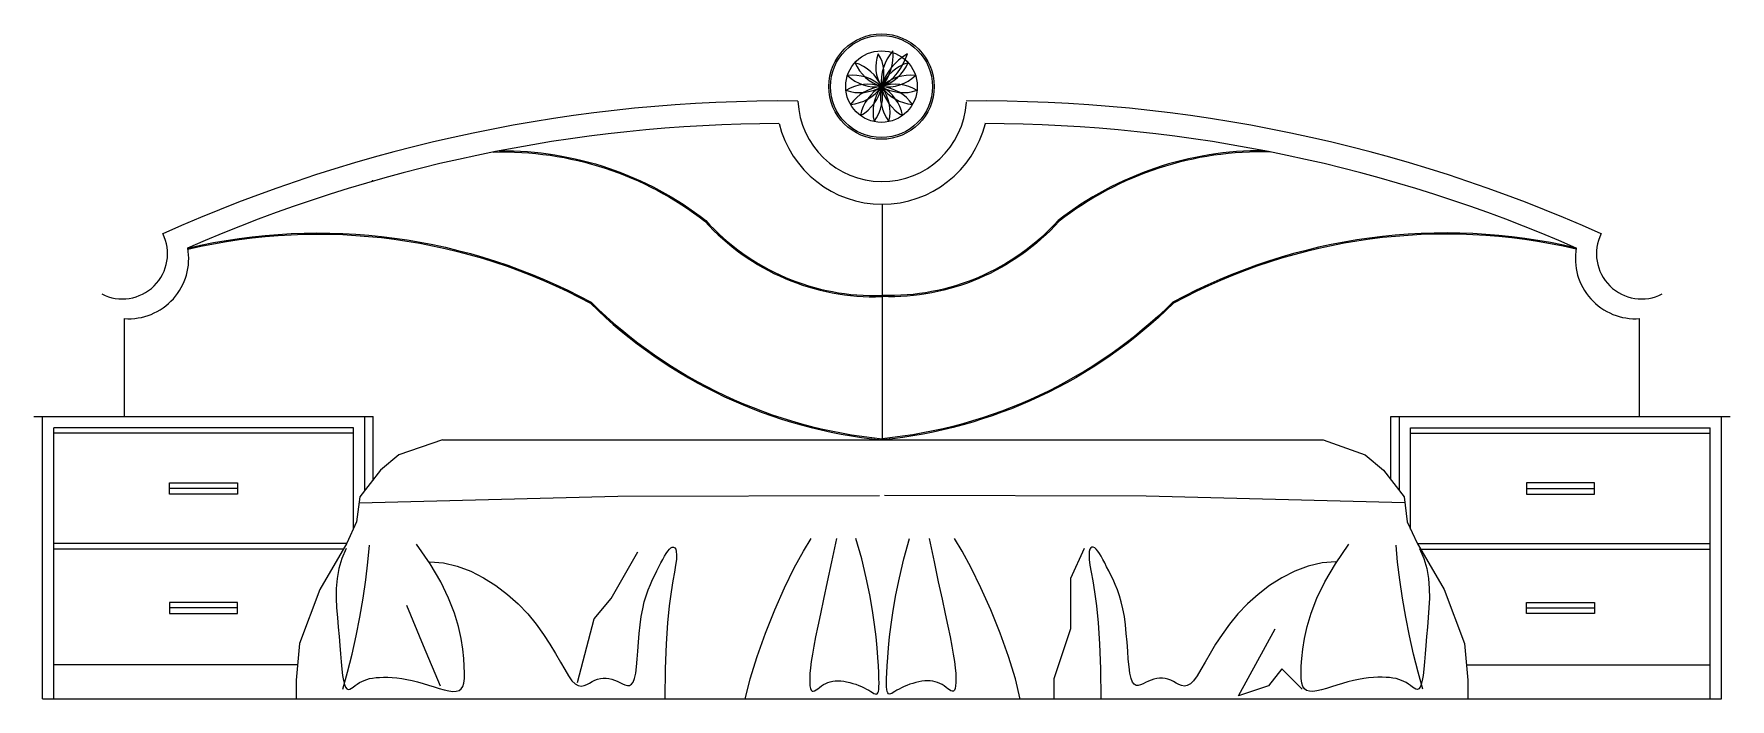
# Model space of a CAD drawing. Header units: inches. Extents: x 4.1 to 46.6, y 13.1 to 37.9.
# Drawn here: x 13.401 to 16.401, y 20.238 to 21.415 of the extents above; entities that cross this region are included whole.
import ezdxf

# ---------------------------------------------------------------- set-up
doc = ezdxf.new("R2010")
doc.units = ezdxf.units.IN
doc.header["$MEASUREMENT"] = 0
doc.layers.add('02', color=2, linetype='Continuous')
doc.layers.add('4', color=4, linetype='Continuous')

msp = doc.modelspace()

# ---------------------------------------------------------------- linework, layer by layer
at = {"layer": '02'}
for p, q in [((14.9016, 21.114), (14.9016, 20.6969)), ((13.4163, 20.2384), (13.4163, 20.7384)), ((13.9863, 20.6068), (13.9863, 20.7384)), ((15.8163, 20.6068), (15.8163, 20.7384)), ((16.3863, 20.2384), (16.3863, 20.7384)), ((13.9663, 20.7184), (13.4363, 20.7184)), ((13.4363, 20.2384), (13.4363, 20.7184)), ((13.9663, 20.7084), (13.4363, 20.7084)), ((13.9663, 20.5389), (13.9663, 20.7184)), ((15.8363, 20.5389), (15.8363, 20.7184)), ((15.8363, 20.7184), (16.3663, 20.7184)), ((15.8363, 20.7084), (16.3663, 20.7084)), ((16.3663, 20.2384), (16.3663, 20.7184)), ((13.7613, 20.6109), (13.6413, 20.6109)), ((16.0413, 20.6109), (16.1613, 20.6109)), ((13.9547, 20.5133), (13.4363, 20.5133)), ((13.9489, 20.5033), (13.4363, 20.5033)), ((15.8478, 20.5133), (16.3663, 20.5133)), ((15.8537, 20.5033), (16.3663, 20.5033)), ((13.7613, 20.3992), (13.6413, 20.3992)), ((16.0413, 20.3992), (16.1613, 20.3992)), ((13.8676, 20.2984), (13.4363, 20.2984)), ((15.9349, 20.2984), (16.3663, 20.2984))]:
    msp.add_line(p, q, dxfattribs=at)
for points in [[(14.2135, 21.2063, -0.174288), (14.5882, 21.0838, 0.221268), (14.901, 20.9504)], [(14.2248, 21.2086, -0.169375), (14.5895, 21.0853, 0.221384), (14.901, 20.9524)], [(15.5777, 21.2086, 0.169375), (15.213, 21.0853, -0.221384), (14.9015, 20.9524)], [(15.589, 21.2063, 0.174288), (15.2144, 21.0838, -0.221268), (14.9015, 20.9504)], [(13.6732, 21.0364, -0.183835), (14.387, 20.9403, 0.172286), (14.9016, 20.6988, 0.165732)], [(13.6736, 21.0345, -0.183808), (14.3858, 20.9386, 0.172465), (14.9016, 20.6969, 0.166048)], [(16.1293, 21.0364, 0.183835), (15.4156, 20.9403, -0.171947), (14.9016, 20.6988, -0.166146)], [(16.1289, 21.0345, 0.183808), (15.4167, 20.9386, -0.172129), (14.9016, 20.6969, -0.165702)]]:
    msp.add_lwpolyline(points, format="xyb", dxfattribs=at)
for points in [[(13.7613, 20.6009), (13.6413, 20.6009), (13.6413, 20.6209), (13.7613, 20.6209)], [(16.0413, 20.6009), (16.1613, 20.6009), (16.1613, 20.6209), (16.0413, 20.6209)], [(13.7613, 20.4092), (13.6413, 20.4092), (13.6413, 20.3892), (13.7613, 20.3892)], [(16.0413, 20.4092), (16.1613, 20.4092), (16.1613, 20.3892), (16.0413, 20.3892)]]:
    msp.add_lwpolyline(points, close=True, dxfattribs=at)
for points in [[(13.9765, 20.5856), (14.4339, 20.5973), (14.8967, 20.5983)], [(15.826, 20.5856), (15.3686, 20.5973), (14.9058, 20.5983)], [(14.6594, 20.2379), (14.6682, 20.2737), (14.6804, 20.3132), (14.6953, 20.3545), (14.7118, 20.3957), (14.7291, 20.4349), (14.7462, 20.4703), (14.7622, 20.5), (14.7762, 20.5222)], [(14.8208, 20.5223), (14.8121, 20.4809), (14.8045, 20.4454), (14.7979, 20.4149), (14.7923, 20.389), (14.7876, 20.3669), (14.7838, 20.348), (14.7806, 20.3317), (14.7781, 20.3174), (14.7761, 20.3046), (14.7747, 20.2931), (14.7738, 20.283), (14.7734, 20.2743), (14.7734, 20.267), (14.7739, 20.2611), (14.7748, 20.2567), (14.7761, 20.2537), (14.7778, 20.2522), (14.7798, 20.2519), (14.7821, 20.2527), (14.7848, 20.2542), (14.7877, 20.2563), (14.7908, 20.2587), (14.7942, 20.2612), (14.7979, 20.2636), (14.8017, 20.2656), (14.8056, 20.2673), (14.8098, 20.2686), (14.8142, 20.2695), (14.8187, 20.2701), (14.8234, 20.2703), (14.8284, 20.2701), (14.8335, 20.2695), (14.8387, 20.2686), (14.8441, 20.2673), (14.8495, 20.2658), (14.8548, 20.2641), (14.86, 20.2621), (14.865, 20.2601), (14.8697, 20.2579), (14.874, 20.2557), (14.8779, 20.2535), (14.8813, 20.2514), (14.8843, 20.2496), (14.8869, 20.2481), (14.8891, 20.2472), (14.891, 20.2469), (14.8925, 20.2474), (14.8938, 20.2488), (14.8948, 20.2512), (14.8954, 20.2547), (14.8959, 20.2597), (14.896, 20.2662), (14.8959, 20.2745), (14.8954, 20.2847), (14.8948, 20.2969), (14.8938, 20.3115), (14.8925, 20.3285), (14.8907, 20.348), (14.8881, 20.3701), (14.8845, 20.3949), (14.8797, 20.4225), (14.8733, 20.4528), (14.8653, 20.4861), (14.8552, 20.5224)], [(14.9845, 20.5223), (14.9933, 20.4809), (15.0009, 20.4454), (15.0075, 20.4149), (15.013, 20.389), (15.0177, 20.3669), (15.0216, 20.348), (15.0248, 20.3317), (15.0273, 20.3174), (15.0292, 20.3046), (15.0306, 20.2931), (15.0316, 20.283), (15.032, 20.2743), (15.0319, 20.267), (15.0314, 20.2611), (15.0305, 20.2567), (15.0293, 20.2537), (15.0276, 20.2522), (15.0256, 20.2519), (15.0232, 20.2527), (15.0206, 20.2542), (15.0177, 20.2563), (15.0145, 20.2587), (15.0111, 20.2612), (15.0075, 20.2636), (15.0037, 20.2656), (14.9997, 20.2673), (14.9955, 20.2686), (14.9912, 20.2695), (14.9866, 20.2701), (14.9819, 20.2703), (14.977, 20.2701), (14.9719, 20.2695), (14.9666, 20.2686), (14.9613, 20.2673), (14.9559, 20.2658), (14.9505, 20.2641), (14.9453, 20.2621), (14.9403, 20.2601), (14.9357, 20.2579), (14.9314, 20.2557), (14.9275, 20.2535), (14.9241, 20.2514), (14.9211, 20.2496), (14.9185, 20.2481), (14.9163, 20.2472), (14.9144, 20.2469), (14.9128, 20.2474), (14.9116, 20.2488), (14.9106, 20.2512), (14.9099, 20.2547), (14.9095, 20.2597), (14.9094, 20.2662), (14.9095, 20.2745), (14.9099, 20.2847), (14.9106, 20.2969), (14.9116, 20.3115), (14.9129, 20.3285), (14.9147, 20.348), (14.9173, 20.3701), (14.9208, 20.3949), (14.9257, 20.4225), (14.932, 20.4528), (14.9401, 20.4861), (14.9501, 20.5224)], [(15.1459, 20.2379), (15.1372, 20.2737), (15.1249, 20.3132), (15.1101, 20.3545), (15.0935, 20.3957), (15.0762, 20.4349), (15.0591, 20.4703), (15.0431, 20.5), (15.0292, 20.5222)], [(13.9533, 20.5046), (13.9458, 20.4869), (13.9406, 20.4691), (13.9375, 20.4514), (13.936, 20.4339), (13.9359, 20.4164), (13.9367, 20.3992), (13.938, 20.3821), (13.9395, 20.3653), (13.9409, 20.3488), (13.9422, 20.3329), (13.9434, 20.3178), (13.9446, 20.3037), (13.9458, 20.291), (13.9472, 20.2799), (13.9487, 20.2707), (13.9504, 20.2636), (13.9524, 20.2588), (13.9546, 20.2561), (13.9571, 20.2551), (13.9599, 20.2556), (13.9629, 20.2571), (13.9661, 20.2593), (13.9695, 20.2619), (13.9731, 20.2646), (13.9769, 20.267), (13.981, 20.2692), (13.9853, 20.2711), (13.9899, 20.2727), (13.9949, 20.2741), (14.0004, 20.2751), (14.0063, 20.2759), (14.0127, 20.2764), (14.0196, 20.2767), (14.0271, 20.2766), (14.035, 20.2762), (14.0433, 20.2754), (14.052, 20.2743), (14.0611, 20.2728), (14.0704, 20.2709), (14.0799, 20.2685), (14.0896, 20.2657), (14.0993, 20.2627), (14.1089, 20.2596), (14.1181, 20.2568), (14.1268, 20.2544), (14.1349, 20.2525), (14.142, 20.2516), (14.1482, 20.2517), (14.1531, 20.2531), (14.157, 20.256), (14.1598, 20.2604), (14.1617, 20.2664), (14.1627, 20.2743), (14.163, 20.2841), (14.1625, 20.296), (14.1615, 20.31), (14.1598, 20.3264), (14.157, 20.3451), (14.1523, 20.3664), (14.1452, 20.3901), (14.1348, 20.4165), (14.1207, 20.4457), (14.102, 20.4776), (14.0782, 20.5123)], [(13.9474, 20.2557), (13.956, 20.2856), (13.964, 20.3172), (13.9713, 20.3499), (13.9778, 20.3831), (13.9835, 20.4164), (13.9883, 20.4491), (13.9921, 20.4806), (13.9949, 20.5106)], [(14.1013, 20.4809), (14.1258, 20.4789), (14.1501, 20.4732), (14.1738, 20.4643), (14.1967, 20.4527), (14.2185, 20.4388), (14.2389, 20.4232), (14.2578, 20.4063), (14.2747, 20.3886), (14.2897, 20.3705), (14.3027, 20.3525), (14.314, 20.3351), (14.3238, 20.3186), (14.3324, 20.3035), (14.34, 20.2901), (14.3467, 20.279), (14.3529, 20.2705), (14.3586, 20.2649), (14.3641, 20.2619), (14.3692, 20.261), (14.3742, 20.2617), (14.3791, 20.2636), (14.3839, 20.2662), (14.3886, 20.269), (14.3934, 20.2715), (14.3983, 20.2733), (14.4032, 20.2745), (14.4082, 20.275), (14.4132, 20.2749), (14.4182, 20.2743), (14.4232, 20.2732), (14.4281, 20.2715), (14.433, 20.2695), (14.4377, 20.2672), (14.4423, 20.2649), (14.4467, 20.263), (14.4509, 20.262), (14.4547, 20.2622), (14.4581, 20.2641), (14.4611, 20.268), (14.4636, 20.2744), (14.4656, 20.2836), (14.4671, 20.2951), (14.4684, 20.3084), (14.4695, 20.323), (14.4707, 20.3384), (14.472, 20.3541), (14.4735, 20.3695), (14.4755, 20.3841), (14.478, 20.3976), (14.4809, 20.4098), (14.4842, 20.421), (14.4878, 20.4313), (14.4916, 20.4407), (14.4955, 20.4494), (14.4994, 20.4575), (14.5032, 20.4651), (14.5068, 20.4723), (14.5102, 20.4791), (14.5135, 20.4853), (14.5166, 20.4909), (14.5196, 20.4958), (14.5225, 20.5), (14.5252, 20.5033), (14.5279, 20.5056), (14.5304, 20.5069), (14.5327, 20.5071), (14.5348, 20.5059), (14.5364, 20.5033), (14.5374, 20.499), (14.5378, 20.493), (14.5375, 20.485), (14.5363, 20.475), (14.5342, 20.4626), (14.5314, 20.4471), (14.5282, 20.4276), (14.525, 20.4032), (14.5219, 20.3729), (14.5194, 20.336), (14.5177, 20.2915), (14.517, 20.2384)], [(14.3627, 20.2675), (14.3924, 20.3802), (14.4221, 20.4157), (14.4695, 20.4987)], [(15.2587, 20.5046), (15.2349, 20.4513), (15.2349, 20.3624), (15.2053, 20.2735), (15.2053, 20.2379)], [(15.7041, 20.4809), (15.6795, 20.4789), (15.6552, 20.4732), (15.6315, 20.4643), (15.6087, 20.4527), (15.5869, 20.4388), (15.5664, 20.4232), (15.5476, 20.4063), (15.5306, 20.3886), (15.5157, 20.3705), (15.5027, 20.3525), (15.4914, 20.3351), (15.4815, 20.3186), (15.473, 20.3035), (15.4654, 20.2901), (15.4587, 20.279), (15.4525, 20.2705), (15.4467, 20.2649), (15.4413, 20.2619), (15.4361, 20.261), (15.4311, 20.2617), (15.4263, 20.2636), (15.4215, 20.2662), (15.4167, 20.269), (15.412, 20.2715), (15.4071, 20.2733), (15.4022, 20.2745), (15.3972, 20.275), (15.3922, 20.2749), (15.3872, 20.2743), (15.3822, 20.2732), (15.3773, 20.2715), (15.3724, 20.2695), (15.3676, 20.2672), (15.363, 20.2649), (15.3586, 20.263), (15.3545, 20.262), (15.3507, 20.2622), (15.3472, 20.2641), (15.3442, 20.268), (15.3417, 20.2744), (15.3398, 20.2836), (15.3382, 20.2951), (15.3369, 20.3084), (15.3358, 20.323), (15.3347, 20.3384), (15.3334, 20.3541), (15.3318, 20.3695), (15.3299, 20.3841), (15.3274, 20.3976), (15.3244, 20.4098), (15.3211, 20.421), (15.3175, 20.4313), (15.3137, 20.4407), (15.3099, 20.4494), (15.306, 20.4575), (15.3022, 20.4651), (15.2986, 20.4723), (15.2951, 20.4791), (15.2918, 20.4853), (15.2887, 20.4909), (15.2857, 20.4958), (15.2829, 20.5), (15.2801, 20.5033), (15.2775, 20.5056), (15.2749, 20.5069), (15.2726, 20.5071), (15.2706, 20.5059), (15.269, 20.5033), (15.2679, 20.499), (15.2675, 20.493), (15.2679, 20.485), (15.2691, 20.475), (15.2712, 20.4626), (15.2739, 20.4471), (15.2771, 20.4276), (15.2804, 20.4032), (15.2834, 20.3729), (15.286, 20.336), (15.2877, 20.2915), (15.2883, 20.2384)], [(15.852, 20.5046), (15.8596, 20.4869), (15.8647, 20.4691), (15.8679, 20.4514), (15.8693, 20.4339), (15.8695, 20.4164), (15.8687, 20.3992), (15.8674, 20.3821), (15.8659, 20.3653), (15.8645, 20.3488), (15.8632, 20.3329), (15.862, 20.3178), (15.8608, 20.3037), (15.8595, 20.291), (15.8582, 20.2799), (15.8567, 20.2707), (15.855, 20.2636), (15.853, 20.2588), (15.8507, 20.2561), (15.8482, 20.2551), (15.8455, 20.2556), (15.8425, 20.2571), (15.8393, 20.2593), (15.8358, 20.2619), (15.8322, 20.2646), (15.8284, 20.267), (15.8244, 20.2692), (15.8201, 20.2711), (15.8154, 20.2727), (15.8104, 20.2741), (15.805, 20.2751), (15.7991, 20.2759), (15.7927, 20.2764), (15.7857, 20.2767), (15.7783, 20.2766), (15.7704, 20.2762), (15.762, 20.2754), (15.7533, 20.2743), (15.7443, 20.2728), (15.735, 20.2709), (15.7254, 20.2685), (15.7157, 20.2657), (15.706, 20.2627), (15.6965, 20.2596), (15.6872, 20.2568), (15.6785, 20.2544), (15.6705, 20.2525), (15.6633, 20.2516), (15.6572, 20.2517), (15.6522, 20.2531), (15.6484, 20.256), (15.6455, 20.2604), (15.6437, 20.2664), (15.6426, 20.2743), (15.6424, 20.2841), (15.6428, 20.296), (15.6438, 20.31), (15.6455, 20.3264), (15.6483, 20.3451), (15.653, 20.3664), (15.6602, 20.3901), (15.6705, 20.4165), (15.6847, 20.4457), (15.7033, 20.4776), (15.7271, 20.5123)], [(15.8579, 20.2557), (15.8493, 20.2856), (15.8413, 20.3172), (15.8341, 20.3499), (15.8275, 20.3831), (15.8218, 20.4164), (15.8171, 20.4491), (15.8132, 20.4806), (15.8105, 20.5106)], [(14.0601, 20.4039), (14.0898, 20.3327), (14.1195, 20.2616)], [(15.6443, 20.2557), (15.6087, 20.2912), (15.585, 20.2616), (15.5316, 20.2438), (15.5969, 20.3624)]]:
    msp.add_lwpolyline(points, dxfattribs=at)
for radius in [0.0933, 0.0903, 0.0633]:
    msp.add_circle((14.9004, 21.3222), radius, dxfattribs=at)
for centre, radius, start, end in [((14.8313, 21.2927), 0.0751, 23.0817, 72.9183), ((14.9225, 21.394), 0.0751, 203.0817, 252.9183), ((14.9541, 21.3567), 0.0638, 158.6029, 212.732), ((14.841, 21.3455), 0.0638, 338.6029, 32.732), ((14.9822, 21.3311), 0.0822, 138.666, 186.253), ((14.8387, 21.3765), 0.0822, 318.666, 6.253), ((14.9967, 21.293), 0.1007, 120.1691, 163.1275), ((14.8498, 21.4092), 0.1007, 300.1691, 343.1275), ((14.9695, 21.2927), 0.0751, 107.0817, 156.9183), ((14.8784, 21.394), 0.0751, 287.0817, 336.9183), ((14.8493, 21.2672), 0.0751, 47.0817, 96.9183), ((14.8914, 21.3967), 0.0751, 227.0817, 276.9183), ((14.9515, 21.2672), 0.0751, 83.0817, 132.9183), ((14.9095, 21.3967), 0.0751, 263.0817, 312.9183), ((14.8761, 21.2511), 0.0751, 71.0817, 120.9183), ((14.8618, 21.3866), 0.0751, 251.0817, 300.9183), ((14.839, 21.3653), 0.0751, 275.0817, 324.9183), ((14.9071, 21.2474), 0.0751, 95.0817, 144.9183), ((14.8267, 21.3366), 0.0751, 299.0817, 348.9183), ((14.9369, 21.2566), 0.0751, 119.0817, 168.9183), ((14.9605, 21.2771), 0.0751, 143.0817, 192.9183), ((14.8272, 21.3054), 0.0751, 323.0817, 12.9183), ((14.9736, 21.3054), 0.0751, 167.0817, 216.9183), ((14.9248, 21.2511), 0.0751, 59.0817, 108.9183), ((14.9741, 21.3366), 0.0751, 191.0817, 240.9183), ((14.8938, 21.2474), 0.0751, 35.0817, 84.9183), ((14.9619, 21.3653), 0.0751, 215.0817, 264.9183), ((14.8639, 21.2566), 0.0751, 11.0817, 60.9183), ((14.939, 21.3866), 0.0751, 239.0817, 288.9183), ((14.8404, 21.2771), 0.0751, 347.0817, 36.9183)]:
    msp.add_arc(centre, radius, start, end, dxfattribs=at)
msp.add_point((14.0004, 21.1555), dxfattribs=at)
at = {"layer": '4'}
for p, q in [((13.5613, 20.7384), (13.5613, 20.9115)), ((16.2413, 20.7384), (16.2413, 20.9115)), ((13.4013, 20.7384), (14.0013, 20.7384)), ((14.0013, 20.6265), (14.0013, 20.7384)), ((15.8013, 20.6265), (15.8013, 20.7384)), ((15.8013, 20.7384), (16.4013, 20.7384)), ((14.1241, 20.6968), (15.6815, 20.6968)), ((13.4163, 20.2384), (16.3863, 20.2384))]:
    msp.add_line(p, q, dxfattribs=at)
for points in [[(14.1241, 20.6968), (14.0465, 20.6701), (14.0141, 20.6434), (13.9778, 20.5957), (13.9721, 20.5519), (13.9549, 20.5137), (13.9072, 20.4318), (13.8709, 20.3364), (13.8652, 20.2716), (13.8652, 20.2384)], [(15.6815, 20.6968), (15.756, 20.6701), (15.7884, 20.6434), (15.8247, 20.5957), (15.8304, 20.5519), (15.8476, 20.5137), (15.8953, 20.4318), (15.9316, 20.3364), (15.9373, 20.2716), (15.9373, 20.2384)]]:
    msp.add_lwpolyline(points, dxfattribs=at)
for centre, radius, start, end in [((14.7273, 18.6124), 2.6843, 89.462, 114.1481), ((14.9016, 21.3032), 0.1492, 182.5477, 356.5916), ((15.0752, 18.6124), 2.6843, 65.8519, 90.538), ((14.7247, 18.6369), 2.6198, 90.123, 113.6643), ((14.9016, 21.302), 0.188, 193.9504, 346.0493), ((15.0778, 18.6369), 2.6198, 66.3357, 89.877), ((13.5577, 21.0262), 0.0799, 242.8486, 26.4971), ((16.2448, 21.0262), 0.0799, 153.5029, 297.1514), ((13.5687, 21.0175), 0.1063, 266.0139, 10.2714), ((16.2339, 21.0175), 0.1063, 169.7286, 273.9861)]:
    msp.add_arc(centre, radius, start, end, dxfattribs=at)

doc.saveas('drawing.dxf')
